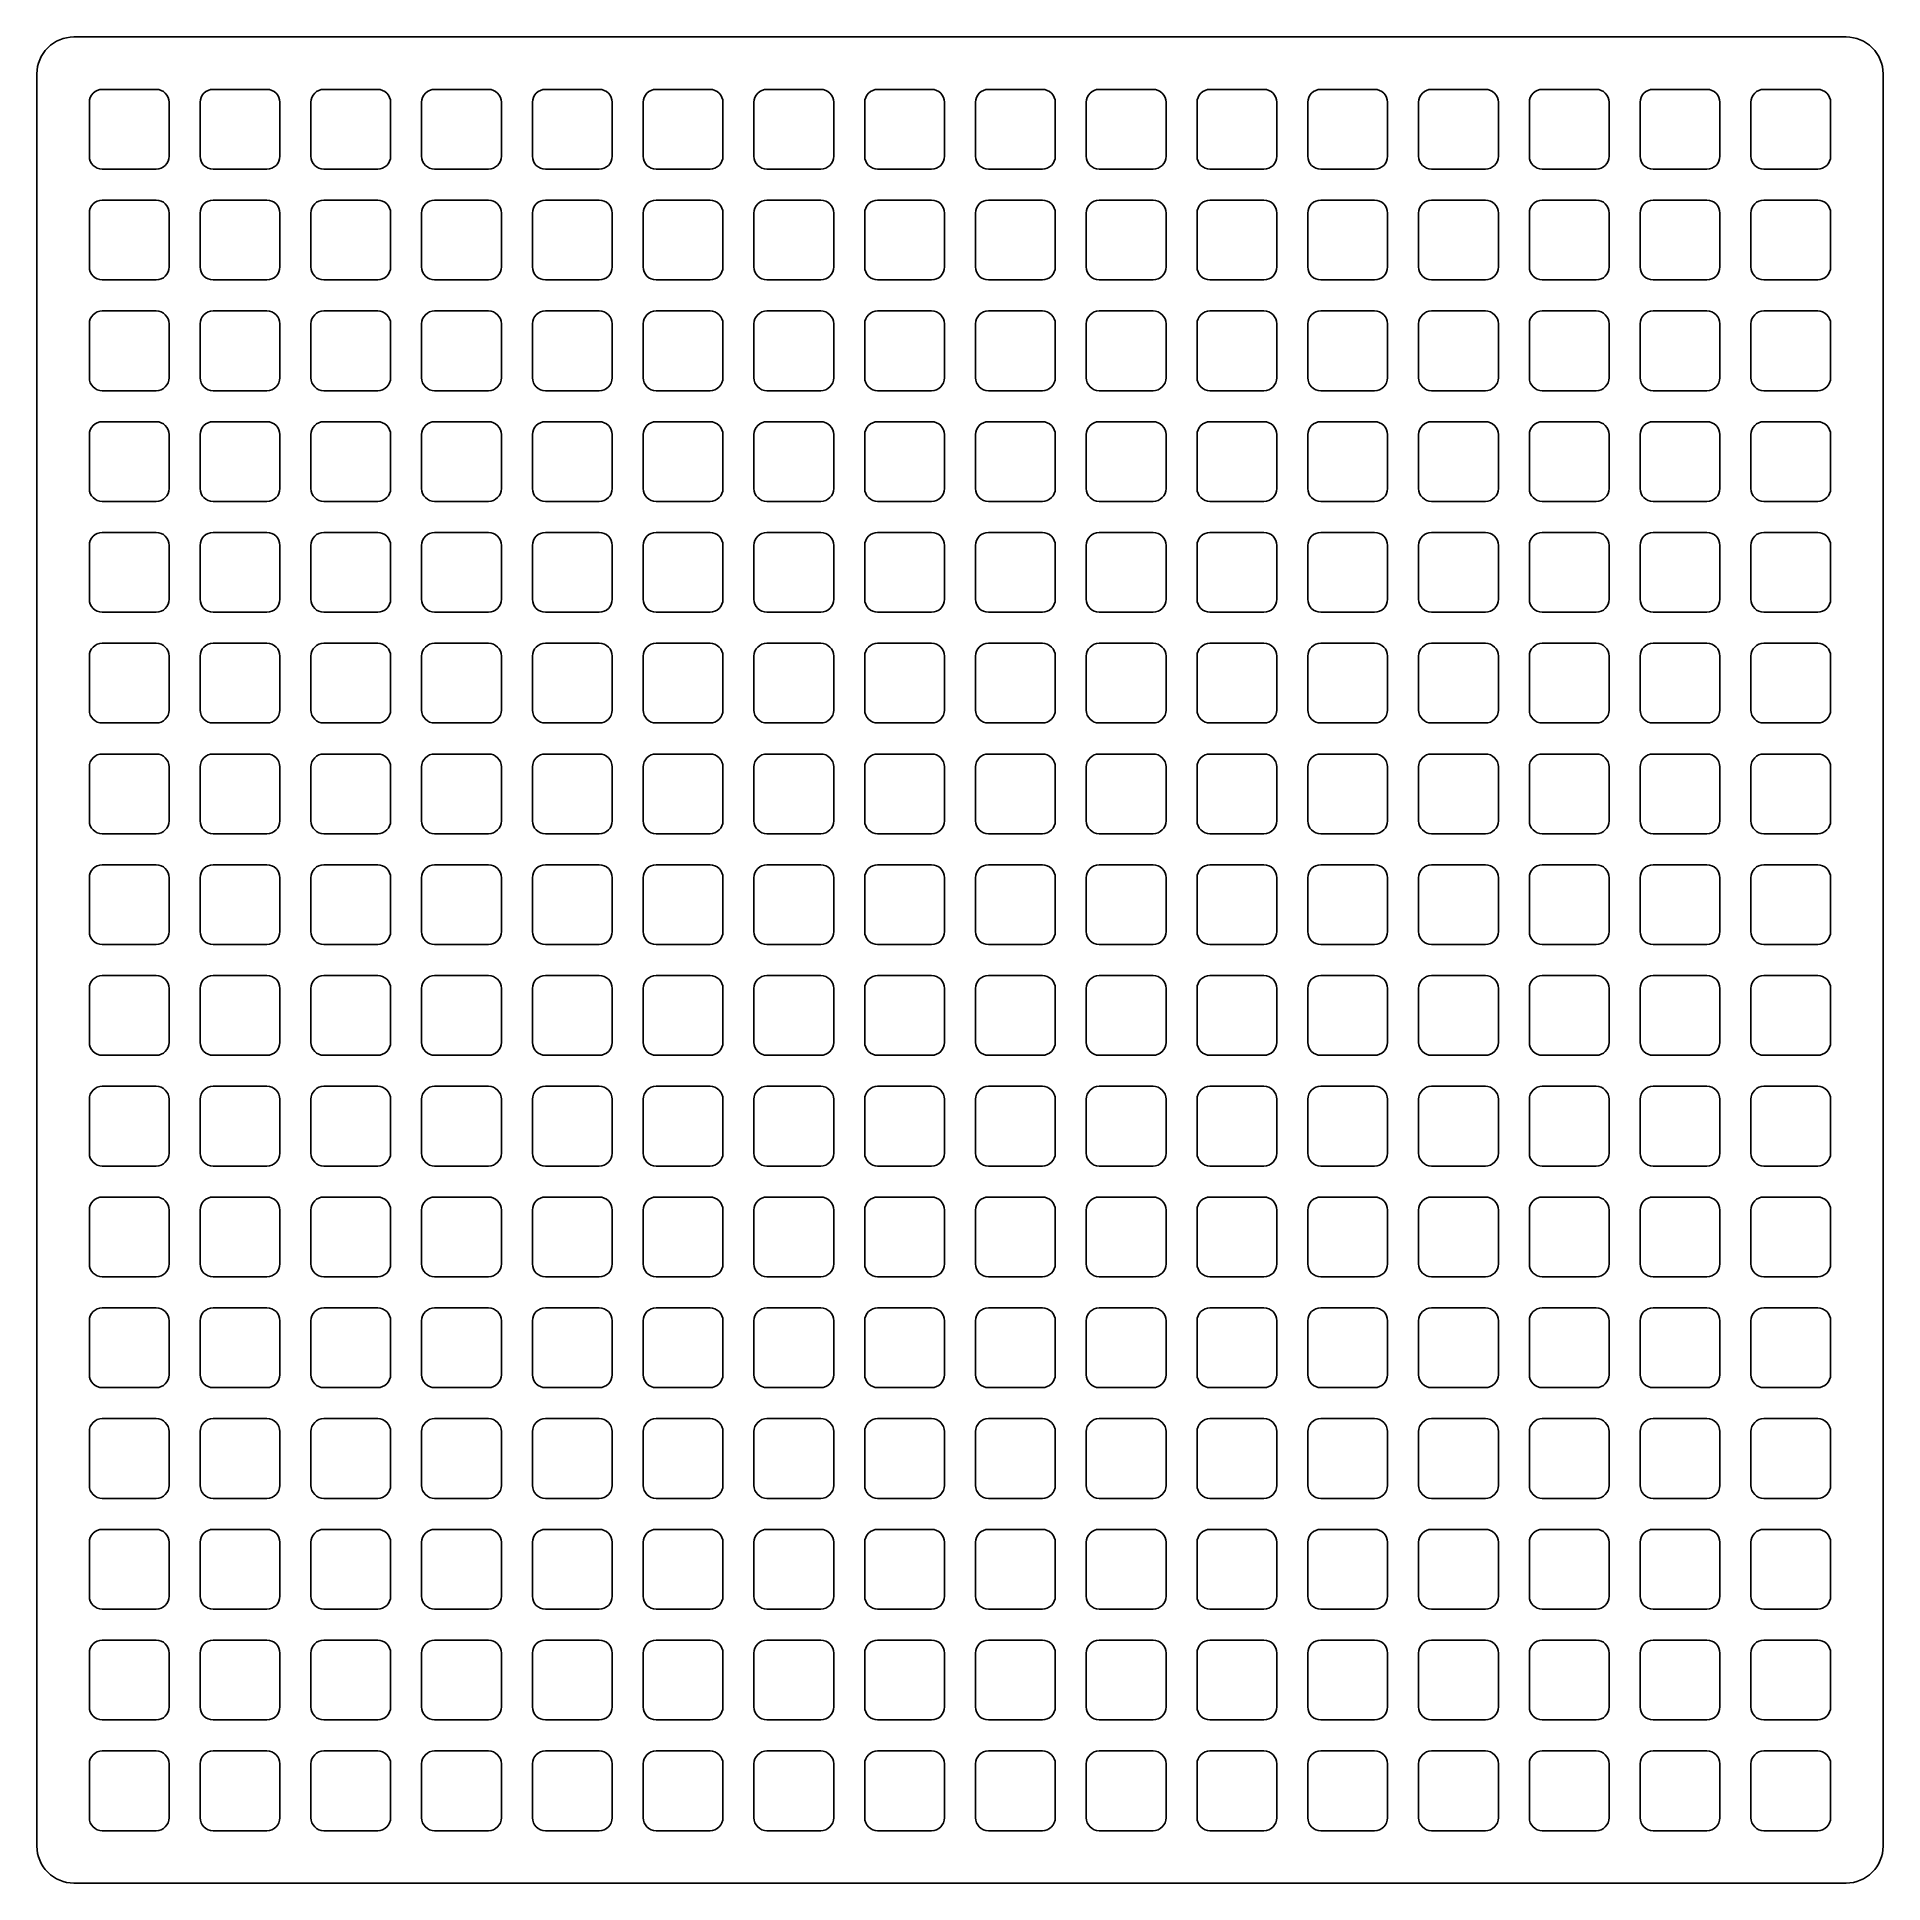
# Model space of a CAD drawing. Header units: millimetres. Extents: x 10 to 260, y -226 to 24.
import ezdxf

# ---------------------------------------------------------------- set-up
doc = ezdxf.new("R2010")
doc.units = ezdxf.units.MM
doc.layers.get('0').update_dxf_attribs({"linetype": 'CONTINUOUS'})

msp = doc.modelspace()

# ---------------------------------------------------------------- linework, layer by layer
for points in [[(254.73, 24.48), (14.73, 24.48, 0.414214), (9.73, 19.48), (9.73, -220.52, 0.414214), (14.73, -225.52), (254.73, -225.52, 0.414214), (259.73, -220.52), (259.73, 19.48, 0.414214)], [(25.88, 6.58), (18.58, 6.58, -0.414214), (16.83, 8.33), (16.83, 15.63, -0.414214), (18.58, 17.38), (25.88, 17.38, -0.414214), (27.63, 15.63), (27.63, 8.33, -0.414214)], [(40.88, 6.58), (33.58, 6.58, -0.414214), (31.83, 8.33), (31.83, 15.63, -0.414214), (33.58, 17.38), (40.88, 17.38, -0.414214), (42.63, 15.63), (42.63, 8.33, -0.414214)], [(55.88, 6.58), (48.58, 6.58, -0.414214), (46.83, 8.33), (46.83, 15.63, -0.414214), (48.58, 17.38), (55.88, 17.38, -0.414214), (57.63, 15.63), (57.63, 8.33, -0.414214)], [(70.88, 6.58), (63.58, 6.58, -0.414214), (61.83, 8.33), (61.83, 15.63, -0.414214), (63.58, 17.38), (70.88, 17.38, -0.414214), (72.63, 15.63), (72.63, 8.33, -0.414214)], [(85.88, 6.58), (78.58, 6.58, -0.414214), (76.83, 8.33), (76.83, 15.63, -0.414214), (78.58, 17.38), (85.88, 17.38, -0.414214), (87.63, 15.63), (87.63, 8.33, -0.414214)], [(100.88, 6.58), (93.58, 6.58, -0.414214), (91.83, 8.33), (91.83, 15.63, -0.414214), (93.58, 17.38), (100.88, 17.38, -0.414214), (102.63, 15.63), (102.63, 8.33, -0.414214)], [(115.88, 6.58), (108.58, 6.58, -0.414214), (106.83, 8.33), (106.83, 15.63, -0.414214), (108.58, 17.38), (115.88, 17.38, -0.414214), (117.63, 15.63), (117.63, 8.33, -0.414214)], [(130.88, 6.58), (123.58, 6.58, -0.414214), (121.83, 8.33), (121.83, 15.63, -0.414214), (123.58, 17.38), (130.88, 17.38, -0.414214), (132.63, 15.63), (132.63, 8.33, -0.414214)], [(145.88, 6.58), (138.58, 6.58, -0.414214), (136.83, 8.33), (136.83, 15.63, -0.414214), (138.58, 17.38), (145.88, 17.38, -0.414214), (147.63, 15.63), (147.63, 8.33, -0.414214)], [(160.88, 6.58), (153.58, 6.58, -0.414214), (151.83, 8.33), (151.83, 15.63, -0.414214), (153.58, 17.38), (160.88, 17.38, -0.414214), (162.63, 15.63), (162.63, 8.33, -0.414214)], [(175.88, 6.58), (168.58, 6.58, -0.414214), (166.83, 8.33), (166.83, 15.63, -0.414214), (168.58, 17.38), (175.88, 17.38, -0.414214), (177.63, 15.63), (177.63, 8.33, -0.414214)], [(190.88, 6.58), (183.58, 6.58, -0.414214), (181.83, 8.33), (181.83, 15.63, -0.414214), (183.58, 17.38), (190.88, 17.38, -0.414214), (192.63, 15.63), (192.63, 8.33, -0.414214)], [(205.88, 6.58), (198.58, 6.58, -0.414214), (196.83, 8.33), (196.83, 15.63, -0.414214), (198.58, 17.38), (205.88, 17.38, -0.414214), (207.63, 15.63), (207.63, 8.33, -0.414214)], [(220.88, 6.58), (213.58, 6.58, -0.414214), (211.83, 8.33), (211.83, 15.63, -0.414214), (213.58, 17.38), (220.88, 17.38, -0.414214), (222.63, 15.63), (222.63, 8.33, -0.414214)], [(235.88, 6.58), (228.58, 6.58, -0.414214), (226.83, 8.33), (226.83, 15.63, -0.414214), (228.58, 17.38), (235.88, 17.38, -0.414214), (237.63, 15.63), (237.63, 8.33, -0.414214)], [(250.88, 6.58), (243.58, 6.58, -0.414214), (241.83, 8.33), (241.83, 15.63, -0.414214), (243.58, 17.38), (250.88, 17.38, -0.414214), (252.63, 15.63), (252.63, 8.33, -0.414214)], [(25.88, -8.42), (18.58, -8.42, -0.414214), (16.83, -6.67), (16.83, 0.63, -0.414214), (18.58, 2.38), (25.88, 2.38, -0.414214), (27.63, 0.63), (27.63, -6.67, -0.414214)], [(40.88, -8.42), (33.58, -8.42, -0.414214), (31.83, -6.67), (31.83, 0.63, -0.414214), (33.58, 2.38), (40.88, 2.38, -0.414214), (42.63, 0.63), (42.63, -6.67, -0.414214)], [(55.88, -8.42), (48.58, -8.42, -0.414214), (46.83, -6.67), (46.83, 0.63, -0.414214), (48.58, 2.38), (55.88, 2.38, -0.414214), (57.63, 0.63), (57.63, -6.67, -0.414214)], [(70.88, -8.42), (63.58, -8.42, -0.414214), (61.83, -6.67), (61.83, 0.63, -0.414214), (63.58, 2.38), (70.88, 2.38, -0.414214), (72.63, 0.63), (72.63, -6.67, -0.414214)], [(85.88, -8.42), (78.58, -8.42, -0.414214), (76.83, -6.67), (76.83, 0.63, -0.414214), (78.58, 2.38), (85.88, 2.38, -0.414214), (87.63, 0.63), (87.63, -6.67, -0.414214)], [(100.88, -8.42), (93.58, -8.42, -0.414214), (91.83, -6.67), (91.83, 0.63, -0.414214), (93.58, 2.38), (100.88, 2.38, -0.414214), (102.63, 0.63), (102.63, -6.67, -0.414214)], [(115.88, -8.42), (108.58, -8.42, -0.414214), (106.83, -6.67), (106.83, 0.63, -0.414214), (108.58, 2.38), (115.88, 2.38, -0.414214), (117.63, 0.63), (117.63, -6.67, -0.414214)], [(130.88, -8.42), (123.58, -8.42, -0.414214), (121.83, -6.67), (121.83, 0.63, -0.414214), (123.58, 2.38), (130.88, 2.38, -0.414214), (132.63, 0.63), (132.63, -6.67, -0.414214)], [(145.88, -8.42), (138.58, -8.42, -0.414214), (136.83, -6.67), (136.83, 0.63, -0.414214), (138.58, 2.38), (145.88, 2.38, -0.414214), (147.63, 0.63), (147.63, -6.67, -0.414214)], [(160.88, -8.42), (153.58, -8.42, -0.414214), (151.83, -6.67), (151.83, 0.63, -0.414214), (153.58, 2.38), (160.88, 2.38, -0.414214), (162.63, 0.63), (162.63, -6.67, -0.414214)], [(175.88, -8.42), (168.58, -8.42, -0.414214), (166.83, -6.67), (166.83, 0.63, -0.414214), (168.58, 2.38), (175.88, 2.38, -0.414214), (177.63, 0.63), (177.63, -6.67, -0.414214)], [(190.88, -8.42), (183.58, -8.42, -0.414214), (181.83, -6.67), (181.83, 0.63, -0.414214), (183.58, 2.38), (190.88, 2.38, -0.414214), (192.63, 0.63), (192.63, -6.67, -0.414214)], [(205.88, -8.42), (198.58, -8.42, -0.414214), (196.83, -6.67), (196.83, 0.63, -0.414214), (198.58, 2.38), (205.88, 2.38, -0.414214), (207.63, 0.63), (207.63, -6.67, -0.414214)], [(220.88, -8.42), (213.58, -8.42, -0.414214), (211.83, -6.67), (211.83, 0.63, -0.414214), (213.58, 2.38), (220.88, 2.38, -0.414214), (222.63, 0.63), (222.63, -6.67, -0.414214)], [(235.88, -8.42), (228.58, -8.42, -0.414214), (226.83, -6.67), (226.83, 0.63, -0.414214), (228.58, 2.38), (235.88, 2.38, -0.414214), (237.63, 0.63), (237.63, -6.67, -0.414214)], [(250.88, -8.42), (243.58, -8.42, -0.414214), (241.83, -6.67), (241.83, 0.63, -0.414214), (243.58, 2.38), (250.88, 2.38, -0.414214), (252.63, 0.63), (252.63, -6.67, -0.414214)], [(25.88, -23.42), (18.58, -23.42, -0.414214), (16.83, -21.67), (16.83, -14.37, -0.414214), (18.58, -12.62), (25.88, -12.62, -0.414214), (27.63, -14.37), (27.63, -21.67, -0.414214)], [(40.88, -23.42), (33.58, -23.42, -0.414214), (31.83, -21.67), (31.83, -14.37, -0.414214), (33.58, -12.62), (40.88, -12.62, -0.414214), (42.63, -14.37), (42.63, -21.67, -0.414214)], [(55.88, -23.42), (48.58, -23.42, -0.414214), (46.83, -21.67), (46.83, -14.37, -0.414214), (48.58, -12.62), (55.88, -12.62, -0.414214), (57.63, -14.37), (57.63, -21.67, -0.414214)], [(70.88, -23.42), (63.58, -23.42, -0.414214), (61.83, -21.67), (61.83, -14.37, -0.414214), (63.58, -12.62), (70.88, -12.62, -0.414214), (72.63, -14.37), (72.63, -21.67, -0.414214)], [(85.88, -23.42), (78.58, -23.42, -0.414214), (76.83, -21.67), (76.83, -14.37, -0.414214), (78.58, -12.62), (85.88, -12.62, -0.414214), (87.63, -14.37), (87.63, -21.67, -0.414214)], [(100.88, -23.42), (93.58, -23.42, -0.414214), (91.83, -21.67), (91.83, -14.37, -0.414214), (93.58, -12.62), (100.88, -12.62, -0.414214), (102.63, -14.37), (102.63, -21.67, -0.414214)], [(115.88, -23.42), (108.58, -23.42, -0.414214), (106.83, -21.67), (106.83, -14.37, -0.414214), (108.58, -12.62), (115.88, -12.62, -0.414214), (117.63, -14.37), (117.63, -21.67, -0.414214)], [(130.88, -23.42), (123.58, -23.42, -0.414214), (121.83, -21.67), (121.83, -14.37, -0.414214), (123.58, -12.62), (130.88, -12.62, -0.414214), (132.63, -14.37), (132.63, -21.67, -0.414214)], [(145.88, -23.42), (138.58, -23.42, -0.414214), (136.83, -21.67), (136.83, -14.37, -0.414214), (138.58, -12.62), (145.88, -12.62, -0.414214), (147.63, -14.37), (147.63, -21.67, -0.414214)], [(160.88, -23.42), (153.58, -23.42, -0.414214), (151.83, -21.67), (151.83, -14.37, -0.414214), (153.58, -12.62), (160.88, -12.62, -0.414214), (162.63, -14.37), (162.63, -21.67, -0.414214)], [(175.88, -23.42), (168.58, -23.42, -0.414214), (166.83, -21.67), (166.83, -14.37, -0.414214), (168.58, -12.62), (175.88, -12.62, -0.414214), (177.63, -14.37), (177.63, -21.67, -0.414214)], [(190.88, -23.42), (183.58, -23.42, -0.414214), (181.83, -21.67), (181.83, -14.37, -0.414214), (183.58, -12.62), (190.88, -12.62, -0.414214), (192.63, -14.37), (192.63, -21.67, -0.414214)], [(205.88, -23.42), (198.58, -23.42, -0.414214), (196.83, -21.67), (196.83, -14.37, -0.414214), (198.58, -12.62), (205.88, -12.62, -0.414214), (207.63, -14.37), (207.63, -21.67, -0.414214)], [(220.88, -23.42), (213.58, -23.42, -0.414214), (211.83, -21.67), (211.83, -14.37, -0.414214), (213.58, -12.62), (220.88, -12.62, -0.414214), (222.63, -14.37), (222.63, -21.67, -0.414214)], [(235.88, -23.42), (228.58, -23.42, -0.414214), (226.83, -21.67), (226.83, -14.37, -0.414214), (228.58, -12.62), (235.88, -12.62, -0.414214), (237.63, -14.37), (237.63, -21.67, -0.414214)], [(250.88, -23.42), (243.58, -23.42, -0.414214), (241.83, -21.67), (241.83, -14.37, -0.414214), (243.58, -12.62), (250.88, -12.62, -0.414214), (252.63, -14.37), (252.63, -21.67, -0.414214)], [(25.88, -38.42), (18.58, -38.42, -0.414214), (16.83, -36.67), (16.83, -29.37, -0.414214), (18.58, -27.62), (25.88, -27.62, -0.414214), (27.63, -29.37), (27.63, -36.67, -0.414214)], [(40.88, -38.42), (33.58, -38.42, -0.414214), (31.83, -36.67), (31.83, -29.37, -0.414214), (33.58, -27.62), (40.88, -27.62, -0.414214), (42.63, -29.37), (42.63, -36.67, -0.414214)], [(55.88, -38.42), (48.58, -38.42, -0.414214), (46.83, -36.67), (46.83, -29.37, -0.414214), (48.58, -27.62), (55.88, -27.62, -0.414214), (57.63, -29.37), (57.63, -36.67, -0.414214)], [(70.88, -38.42), (63.58, -38.42, -0.414214), (61.83, -36.67), (61.83, -29.37, -0.414214), (63.58, -27.62), (70.88, -27.62, -0.414214), (72.63, -29.37), (72.63, -36.67, -0.414214)], [(85.88, -38.42), (78.58, -38.42, -0.414214), (76.83, -36.67), (76.83, -29.37, -0.414214), (78.58, -27.62), (85.88, -27.62, -0.414214), (87.63, -29.37), (87.63, -36.67, -0.414214)], [(100.88, -38.42), (93.58, -38.42, -0.414214), (91.83, -36.67), (91.83, -29.37, -0.414214), (93.58, -27.62), (100.88, -27.62, -0.414214), (102.63, -29.37), (102.63, -36.67, -0.414214)], [(115.88, -38.42), (108.58, -38.42, -0.414214), (106.83, -36.67), (106.83, -29.37, -0.414214), (108.58, -27.62), (115.88, -27.62, -0.414214), (117.63, -29.37), (117.63, -36.67, -0.414214)], [(130.88, -38.42), (123.58, -38.42, -0.414214), (121.83, -36.67), (121.83, -29.37, -0.414214), (123.58, -27.62), (130.88, -27.62, -0.414214), (132.63, -29.37), (132.63, -36.67, -0.414214)], [(145.88, -38.42), (138.58, -38.42, -0.414214), (136.83, -36.67), (136.83, -29.37, -0.414214), (138.58, -27.62), (145.88, -27.62, -0.414214), (147.63, -29.37), (147.63, -36.67, -0.414214)], [(160.88, -38.42), (153.58, -38.42, -0.414214), (151.83, -36.67), (151.83, -29.37, -0.414214), (153.58, -27.62), (160.88, -27.62, -0.414214), (162.63, -29.37), (162.63, -36.67, -0.414214)], [(175.88, -38.42), (168.58, -38.42, -0.414214), (166.83, -36.67), (166.83, -29.37, -0.414214), (168.58, -27.62), (175.88, -27.62, -0.414214), (177.63, -29.37), (177.63, -36.67, -0.414214)], [(190.88, -38.42), (183.58, -38.42, -0.414214), (181.83, -36.67), (181.83, -29.37, -0.414214), (183.58, -27.62), (190.88, -27.62, -0.414214), (192.63, -29.37), (192.63, -36.67, -0.414214)], [(205.88, -38.42), (198.58, -38.42, -0.414214), (196.83, -36.67), (196.83, -29.37, -0.414214), (198.58, -27.62), (205.88, -27.62, -0.414214), (207.63, -29.37), (207.63, -36.67, -0.414214)], [(220.88, -38.42), (213.58, -38.42, -0.414214), (211.83, -36.67), (211.83, -29.37, -0.414214), (213.58, -27.62), (220.88, -27.62, -0.414214), (222.63, -29.37), (222.63, -36.67, -0.414214)], [(235.88, -38.42), (228.58, -38.42, -0.414214), (226.83, -36.67), (226.83, -29.37, -0.414214), (228.58, -27.62), (235.88, -27.62, -0.414214), (237.63, -29.37), (237.63, -36.67, -0.414214)], [(250.88, -38.42), (243.58, -38.42, -0.414214), (241.83, -36.67), (241.83, -29.37, -0.414214), (243.58, -27.62), (250.88, -27.62, -0.414214), (252.63, -29.37), (252.63, -36.67, -0.414214)], [(25.88, -53.42), (18.58, -53.42, -0.414214), (16.83, -51.67), (16.83, -44.37, -0.414214), (18.58, -42.62), (25.88, -42.62, -0.414214), (27.63, -44.37), (27.63, -51.67, -0.414214)], [(40.88, -53.42), (33.58, -53.42, -0.414214), (31.83, -51.67), (31.83, -44.37, -0.414214), (33.58, -42.62), (40.88, -42.62, -0.414214), (42.63, -44.37), (42.63, -51.67, -0.414214)], [(55.88, -53.42), (48.58, -53.42, -0.414214), (46.83, -51.67), (46.83, -44.37, -0.414214), (48.58, -42.62), (55.88, -42.62, -0.414214), (57.63, -44.37), (57.63, -51.67, -0.414214)], [(70.88, -53.42), (63.58, -53.42, -0.414214), (61.83, -51.67), (61.83, -44.37, -0.414214), (63.58, -42.62), (70.88, -42.62, -0.414214), (72.63, -44.37), (72.63, -51.67, -0.414214)], [(85.88, -53.42), (78.58, -53.42, -0.414214), (76.83, -51.67), (76.83, -44.37, -0.414214), (78.58, -42.62), (85.88, -42.62, -0.414214), (87.63, -44.37), (87.63, -51.67, -0.414214)], [(100.88, -53.42), (93.58, -53.42, -0.414214), (91.83, -51.67), (91.83, -44.37, -0.414214), (93.58, -42.62), (100.88, -42.62, -0.414214), (102.63, -44.37), (102.63, -51.67, -0.414214)], [(115.88, -53.42), (108.58, -53.42, -0.414214), (106.83, -51.67), (106.83, -44.37, -0.414214), (108.58, -42.62), (115.88, -42.62, -0.414214), (117.63, -44.37), (117.63, -51.67, -0.414214)], [(130.88, -53.42), (123.58, -53.42, -0.414214), (121.83, -51.67), (121.83, -44.37, -0.414214), (123.58, -42.62), (130.88, -42.62, -0.414214), (132.63, -44.37), (132.63, -51.67, -0.414214)], [(145.88, -53.42), (138.58, -53.42, -0.414214), (136.83, -51.67), (136.83, -44.37, -0.414214), (138.58, -42.62), (145.88, -42.62, -0.414214), (147.63, -44.37), (147.63, -51.67, -0.414214)], [(160.88, -53.42), (153.58, -53.42, -0.414214), (151.83, -51.67), (151.83, -44.37, -0.414214), (153.58, -42.62), (160.88, -42.62, -0.414214), (162.63, -44.37), (162.63, -51.67, -0.414214)], [(175.88, -53.42), (168.58, -53.42, -0.414214), (166.83, -51.67), (166.83, -44.37, -0.414214), (168.58, -42.62), (175.88, -42.62, -0.414214), (177.63, -44.37), (177.63, -51.67, -0.414214)], [(190.88, -53.42), (183.58, -53.42, -0.414214), (181.83, -51.67), (181.83, -44.37, -0.414214), (183.58, -42.62), (190.88, -42.62, -0.414214), (192.63, -44.37), (192.63, -51.67, -0.414214)], [(205.88, -53.42), (198.58, -53.42, -0.414214), (196.83, -51.67), (196.83, -44.37, -0.414214), (198.58, -42.62), (205.88, -42.62, -0.414214), (207.63, -44.37), (207.63, -51.67, -0.414214)], [(220.88, -53.42), (213.58, -53.42, -0.414214), (211.83, -51.67), (211.83, -44.37, -0.414214), (213.58, -42.62), (220.88, -42.62, -0.414214), (222.63, -44.37), (222.63, -51.67, -0.414214)], [(235.88, -53.42), (228.58, -53.42, -0.414214), (226.83, -51.67), (226.83, -44.37, -0.414214), (228.58, -42.62), (235.88, -42.62, -0.414214), (237.63, -44.37), (237.63, -51.67, -0.414214)], [(250.88, -53.42), (243.58, -53.42, -0.414214), (241.83, -51.67), (241.83, -44.37, -0.414214), (243.58, -42.62), (250.88, -42.62, -0.414214), (252.63, -44.37), (252.63, -51.67, -0.414214)], [(25.88, -68.42), (18.58, -68.42, -0.414214), (16.83, -66.67), (16.83, -59.37, -0.414214), (18.58, -57.62), (25.88, -57.62, -0.414214), (27.63, -59.37), (27.63, -66.67, -0.414214)], [(40.88, -68.42), (33.58, -68.42, -0.414214), (31.83, -66.67), (31.83, -59.37, -0.414214), (33.58, -57.62), (40.88, -57.62, -0.414214), (42.63, -59.37), (42.63, -66.67, -0.414214)], [(55.88, -68.42), (48.58, -68.42, -0.414214), (46.83, -66.67), (46.83, -59.37, -0.414214), (48.58, -57.62), (55.88, -57.62, -0.414214), (57.63, -59.37), (57.63, -66.67, -0.414214)], [(70.88, -68.42), (63.58, -68.42, -0.414214), (61.83, -66.67), (61.83, -59.37, -0.414214), (63.58, -57.62), (70.88, -57.62, -0.414214), (72.63, -59.37), (72.63, -66.67, -0.414214)], [(85.88, -68.42), (78.58, -68.42, -0.414214), (76.83, -66.67), (76.83, -59.37, -0.414214), (78.58, -57.62), (85.88, -57.62, -0.414214), (87.63, -59.37), (87.63, -66.67, -0.414214)], [(100.88, -68.42), (93.58, -68.42, -0.414214), (91.83, -66.67), (91.83, -59.37, -0.414214), (93.58, -57.62), (100.88, -57.62, -0.414214), (102.63, -59.37), (102.63, -66.67, -0.414214)], [(115.88, -68.42), (108.58, -68.42, -0.414214), (106.83, -66.67), (106.83, -59.37, -0.414214), (108.58, -57.62), (115.88, -57.62, -0.414214), (117.63, -59.37), (117.63, -66.67, -0.414214)], [(130.88, -68.42), (123.58, -68.42, -0.414214), (121.83, -66.67), (121.83, -59.37, -0.414214), (123.58, -57.62), (130.88, -57.62, -0.414214), (132.63, -59.37), (132.63, -66.67, -0.414214)], [(145.88, -68.42), (138.58, -68.42, -0.414214), (136.83, -66.67), (136.83, -59.37, -0.414214), (138.58, -57.62), (145.88, -57.62, -0.414214), (147.63, -59.37), (147.63, -66.67, -0.414214)], [(160.88, -68.42), (153.58, -68.42, -0.414214), (151.83, -66.67), (151.83, -59.37, -0.414214), (153.58, -57.62), (160.88, -57.62, -0.414214), (162.63, -59.37), (162.63, -66.67, -0.414214)], [(175.88, -68.42), (168.58, -68.42, -0.414214), (166.83, -66.67), (166.83, -59.37, -0.414214), (168.58, -57.62), (175.88, -57.62, -0.414214), (177.63, -59.37), (177.63, -66.67, -0.414214)], [(190.88, -68.42), (183.58, -68.42, -0.414214), (181.83, -66.67), (181.83, -59.37, -0.414214), (183.58, -57.62), (190.88, -57.62, -0.414214), (192.63, -59.37), (192.63, -66.67, -0.414214)], [(205.88, -68.42), (198.58, -68.42, -0.414214), (196.83, -66.67), (196.83, -59.37, -0.414214), (198.58, -57.62), (205.88, -57.62, -0.414214), (207.63, -59.37), (207.63, -66.67, -0.414214)], [(220.88, -68.42), (213.58, -68.42, -0.414214), (211.83, -66.67), (211.83, -59.37, -0.414214), (213.58, -57.62), (220.88, -57.62, -0.414214), (222.63, -59.37), (222.63, -66.67, -0.414214)], [(235.88, -68.42), (228.58, -68.42, -0.414214), (226.83, -66.67), (226.83, -59.37, -0.414214), (228.58, -57.62), (235.88, -57.62, -0.414214), (237.63, -59.37), (237.63, -66.67, -0.414214)], [(250.88, -68.42), (243.58, -68.42, -0.414214), (241.83, -66.67), (241.83, -59.37, -0.414214), (243.58, -57.62), (250.88, -57.62, -0.414214), (252.63, -59.37), (252.63, -66.67, -0.414214)], [(25.88, -83.42), (18.58, -83.42, -0.414214), (16.83, -81.67), (16.83, -74.37, -0.414214), (18.58, -72.62), (25.88, -72.62, -0.414214), (27.63, -74.37), (27.63, -81.67, -0.414214)], [(40.88, -83.42), (33.58, -83.42, -0.414214), (31.83, -81.67), (31.83, -74.37, -0.414214), (33.58, -72.62), (40.88, -72.62, -0.414214), (42.63, -74.37), (42.63, -81.67, -0.414214)], [(55.88, -83.42), (48.58, -83.42, -0.414214), (46.83, -81.67), (46.83, -74.37, -0.414214), (48.58, -72.62), (55.88, -72.62, -0.414214), (57.63, -74.37), (57.63, -81.67, -0.414214)], [(70.88, -83.42), (63.58, -83.42, -0.414214), (61.83, -81.67), (61.83, -74.37, -0.414214), (63.58, -72.62), (70.88, -72.62, -0.414214), (72.63, -74.37), (72.63, -81.67, -0.414214)], [(85.88, -83.42), (78.58, -83.42, -0.414214), (76.83, -81.67), (76.83, -74.37, -0.414214), (78.58, -72.62), (85.88, -72.62, -0.414214), (87.63, -74.37), (87.63, -81.67, -0.414214)], [(100.88, -83.42), (93.58, -83.42, -0.414214), (91.83, -81.67), (91.83, -74.37, -0.414214), (93.58, -72.62), (100.88, -72.62, -0.414214), (102.63, -74.37), (102.63, -81.67, -0.414214)], [(115.88, -83.42), (108.58, -83.42, -0.414214), (106.83, -81.67), (106.83, -74.37, -0.414214), (108.58, -72.62), (115.88, -72.62, -0.414214), (117.63, -74.37), (117.63, -81.67, -0.414214)], [(130.88, -83.42), (123.58, -83.42, -0.414214), (121.83, -81.67), (121.83, -74.37, -0.414214), (123.58, -72.62), (130.88, -72.62, -0.414214), (132.63, -74.37), (132.63, -81.67, -0.414214)], [(145.88, -83.42), (138.58, -83.42, -0.414214), (136.83, -81.67), (136.83, -74.37, -0.414214), (138.58, -72.62), (145.88, -72.62, -0.414214), (147.63, -74.37), (147.63, -81.67, -0.414214)], [(160.88, -83.42), (153.58, -83.42, -0.414214), (151.83, -81.67), (151.83, -74.37, -0.414214), (153.58, -72.62), (160.88, -72.62, -0.414214), (162.63, -74.37), (162.63, -81.67, -0.414214)], [(175.88, -83.42), (168.58, -83.42, -0.414214), (166.83, -81.67), (166.83, -74.37, -0.414214), (168.58, -72.62), (175.88, -72.62, -0.414214), (177.63, -74.37), (177.63, -81.67, -0.414214)], [(190.88, -83.42), (183.58, -83.42, -0.414214), (181.83, -81.67), (181.83, -74.37, -0.414214), (183.58, -72.62), (190.88, -72.62, -0.414214), (192.63, -74.37), (192.63, -81.67, -0.414214)], [(205.88, -83.42), (198.58, -83.42, -0.414214), (196.83, -81.67), (196.83, -74.37, -0.414214), (198.58, -72.62), (205.88, -72.62, -0.414214), (207.63, -74.37), (207.63, -81.67, -0.414214)], [(220.88, -83.42), (213.58, -83.42, -0.414214), (211.83, -81.67), (211.83, -74.37, -0.414214), (213.58, -72.62), (220.88, -72.62, -0.414214), (222.63, -74.37), (222.63, -81.67, -0.414214)], [(235.88, -83.42), (228.58, -83.42, -0.414214), (226.83, -81.67), (226.83, -74.37, -0.414214), (228.58, -72.62), (235.88, -72.62, -0.414214), (237.63, -74.37), (237.63, -81.67, -0.414214)], [(250.88, -83.42), (243.58, -83.42, -0.414214), (241.83, -81.67), (241.83, -74.37, -0.414214), (243.58, -72.62), (250.88, -72.62, -0.414214), (252.63, -74.37), (252.63, -81.67, -0.414214)], [(25.88, -98.42), (18.58, -98.42, -0.414214), (16.83, -96.67), (16.83, -89.37, -0.414214), (18.58, -87.62), (25.88, -87.62, -0.414214), (27.63, -89.37), (27.63, -96.67, -0.414214)], [(40.88, -98.42), (33.58, -98.42, -0.414214), (31.83, -96.67), (31.83, -89.37, -0.414214), (33.58, -87.62), (40.88, -87.62, -0.414214), (42.63, -89.37), (42.63, -96.67, -0.414214)], [(55.88, -98.42), (48.58, -98.42, -0.414214), (46.83, -96.67), (46.83, -89.37, -0.414214), (48.58, -87.62), (55.88, -87.62, -0.414214), (57.63, -89.37), (57.63, -96.67, -0.414214)], [(70.88, -98.42), (63.58, -98.42, -0.414214), (61.83, -96.67), (61.83, -89.37, -0.414214), (63.58, -87.62), (70.88, -87.62, -0.414214), (72.63, -89.37), (72.63, -96.67, -0.414214)], [(85.88, -98.42), (78.58, -98.42, -0.414214), (76.83, -96.67), (76.83, -89.37, -0.414214), (78.58, -87.62), (85.88, -87.62, -0.414214), (87.63, -89.37), (87.63, -96.67, -0.414214)], [(100.88, -98.42), (93.58, -98.42, -0.414214), (91.83, -96.67), (91.83, -89.37, -0.414214), (93.58, -87.62), (100.88, -87.62, -0.414214), (102.63, -89.37), (102.63, -96.67, -0.414214)], [(115.88, -98.42), (108.58, -98.42, -0.414214), (106.83, -96.67), (106.83, -89.37, -0.414214), (108.58, -87.62), (115.88, -87.62, -0.414214), (117.63, -89.37), (117.63, -96.67, -0.414214)], [(130.88, -98.42), (123.58, -98.42, -0.414214), (121.83, -96.67), (121.83, -89.37, -0.414214), (123.58, -87.62), (130.88, -87.62, -0.414214), (132.63, -89.37), (132.63, -96.67, -0.414214)], [(145.88, -98.42), (138.58, -98.42, -0.414214), (136.83, -96.67), (136.83, -89.37, -0.414214), (138.58, -87.62), (145.88, -87.62, -0.414214), (147.63, -89.37), (147.63, -96.67, -0.414214)], [(160.88, -98.42), (153.58, -98.42, -0.414214), (151.83, -96.67), (151.83, -89.37, -0.414214), (153.58, -87.62), (160.88, -87.62, -0.414214), (162.63, -89.37), (162.63, -96.67, -0.414214)], [(175.88, -98.42), (168.58, -98.42, -0.414214), (166.83, -96.67), (166.83, -89.37, -0.414214), (168.58, -87.62), (175.88, -87.62, -0.414214), (177.63, -89.37), (177.63, -96.67, -0.414214)], [(190.88, -98.42), (183.58, -98.42, -0.414214), (181.83, -96.67), (181.83, -89.37, -0.414214), (183.58, -87.62), (190.88, -87.62, -0.414214), (192.63, -89.37), (192.63, -96.67, -0.414214)], [(205.88, -98.42), (198.58, -98.42, -0.414214), (196.83, -96.67), (196.83, -89.37, -0.414214), (198.58, -87.62), (205.88, -87.62, -0.414214), (207.63, -89.37), (207.63, -96.67, -0.414214)], [(220.88, -98.42), (213.58, -98.42, -0.414214), (211.83, -96.67), (211.83, -89.37, -0.414214), (213.58, -87.62), (220.88, -87.62, -0.414214), (222.63, -89.37), (222.63, -96.67, -0.414214)], [(235.88, -98.42), (228.58, -98.42, -0.414214), (226.83, -96.67), (226.83, -89.37, -0.414214), (228.58, -87.62), (235.88, -87.62, -0.414214), (237.63, -89.37), (237.63, -96.67, -0.414214)], [(250.88, -98.42), (243.58, -98.42, -0.414214), (241.83, -96.67), (241.83, -89.37, -0.414214), (243.58, -87.62), (250.88, -87.62, -0.414214), (252.63, -89.37), (252.63, -96.67, -0.414214)], [(25.88, -113.42), (18.58, -113.42, -0.414214), (16.83, -111.67), (16.83, -104.37, -0.414214), (18.58, -102.62), (25.88, -102.62, -0.414214), (27.63, -104.37), (27.63, -111.67, -0.414214)], [(40.88, -113.42), (33.58, -113.42, -0.414214), (31.83, -111.67), (31.83, -104.37, -0.414214), (33.58, -102.62), (40.88, -102.62, -0.414214), (42.63, -104.37), (42.63, -111.67, -0.414214)], [(55.88, -113.42), (48.58, -113.42, -0.414214), (46.83, -111.67), (46.83, -104.37, -0.414214), (48.58, -102.62), (55.88, -102.62, -0.414214), (57.63, -104.37), (57.63, -111.67, -0.414214)], [(70.88, -113.42), (63.58, -113.42, -0.414214), (61.83, -111.67), (61.83, -104.37, -0.414214), (63.58, -102.62), (70.88, -102.62, -0.414214), (72.63, -104.37), (72.63, -111.67, -0.414214)], [(85.88, -113.42), (78.58, -113.42, -0.414214), (76.83, -111.67), (76.83, -104.37, -0.414214), (78.58, -102.62), (85.88, -102.62, -0.414214), (87.63, -104.37), (87.63, -111.67, -0.414214)], [(100.88, -113.42), (93.58, -113.42, -0.414214), (91.83, -111.67), (91.83, -104.37, -0.414214), (93.58, -102.62), (100.88, -102.62, -0.414214), (102.63, -104.37), (102.63, -111.67, -0.414214)], [(115.88, -113.42), (108.58, -113.42, -0.414214), (106.83, -111.67), (106.83, -104.37, -0.414214), (108.58, -102.62), (115.88, -102.62, -0.414214), (117.63, -104.37), (117.63, -111.67, -0.414214)], [(130.88, -113.42), (123.58, -113.42, -0.414214), (121.83, -111.67), (121.83, -104.37, -0.414214), (123.58, -102.62), (130.88, -102.62, -0.414214), (132.63, -104.37), (132.63, -111.67, -0.414214)], [(145.88, -113.42), (138.58, -113.42, -0.414214), (136.83, -111.67), (136.83, -104.37, -0.414214), (138.58, -102.62), (145.88, -102.62, -0.414214), (147.63, -104.37), (147.63, -111.67, -0.414214)], [(160.88, -113.42), (153.58, -113.42, -0.414214), (151.83, -111.67), (151.83, -104.37, -0.414214), (153.58, -102.62), (160.88, -102.62, -0.414214), (162.63, -104.37), (162.63, -111.67, -0.414214)], [(175.88, -113.42), (168.58, -113.42, -0.414214), (166.83, -111.67), (166.83, -104.37, -0.414214), (168.58, -102.62), (175.88, -102.62, -0.414214), (177.63, -104.37), (177.63, -111.67, -0.414214)], [(190.88, -113.42), (183.58, -113.42, -0.414214), (181.83, -111.67), (181.83, -104.37, -0.414214), (183.58, -102.62), (190.88, -102.62, -0.414214), (192.63, -104.37), (192.63, -111.67, -0.414214)], [(205.88, -113.42), (198.58, -113.42, -0.414214), (196.83, -111.67), (196.83, -104.37, -0.414214), (198.58, -102.62), (205.88, -102.62, -0.414214), (207.63, -104.37), (207.63, -111.67, -0.414214)], [(220.88, -113.42), (213.58, -113.42, -0.414214), (211.83, -111.67), (211.83, -104.37, -0.414214), (213.58, -102.62), (220.88, -102.62, -0.414214), (222.63, -104.37), (222.63, -111.67, -0.414214)], [(235.88, -113.42), (228.58, -113.42, -0.414214), (226.83, -111.67), (226.83, -104.37, -0.414214), (228.58, -102.62), (235.88, -102.62, -0.414214), (237.63, -104.37), (237.63, -111.67, -0.414214)], [(250.88, -113.42), (243.58, -113.42, -0.414214), (241.83, -111.67), (241.83, -104.37, -0.414214), (243.58, -102.62), (250.88, -102.62, -0.414214), (252.63, -104.37), (252.63, -111.67, -0.414214)], [(25.88, -128.42), (18.58, -128.42, -0.414214), (16.83, -126.67), (16.83, -119.37, -0.414214), (18.58, -117.62), (25.88, -117.62, -0.414214), (27.63, -119.37), (27.63, -126.67, -0.414214)], [(40.88, -128.42), (33.58, -128.42, -0.414214), (31.83, -126.67), (31.83, -119.37, -0.414214), (33.58, -117.62), (40.88, -117.62, -0.414214), (42.63, -119.37), (42.63, -126.67, -0.414214)], [(55.88, -128.42), (48.58, -128.42, -0.414214), (46.83, -126.67), (46.83, -119.37, -0.414214), (48.58, -117.62), (55.88, -117.62, -0.414214), (57.63, -119.37), (57.63, -126.67, -0.414214)], [(70.88, -128.42), (63.58, -128.42, -0.414214), (61.83, -126.67), (61.83, -119.37, -0.414214), (63.58, -117.62), (70.88, -117.62, -0.414214), (72.63, -119.37), (72.63, -126.67, -0.414214)], [(85.88, -128.42), (78.58, -128.42, -0.414214), (76.83, -126.67), (76.83, -119.37, -0.414214), (78.58, -117.62), (85.88, -117.62, -0.414214), (87.63, -119.37), (87.63, -126.67, -0.414214)], [(100.88, -128.42), (93.58, -128.42, -0.414214), (91.83, -126.67), (91.83, -119.37, -0.414214), (93.58, -117.62), (100.88, -117.62, -0.414214), (102.63, -119.37), (102.63, -126.67, -0.414214)], [(115.88, -128.42), (108.58, -128.42, -0.414214), (106.83, -126.67), (106.83, -119.37, -0.414214), (108.58, -117.62), (115.88, -117.62, -0.414214), (117.63, -119.37), (117.63, -126.67, -0.414214)], [(130.88, -128.42), (123.58, -128.42, -0.414214), (121.83, -126.67), (121.83, -119.37, -0.414214), (123.58, -117.62), (130.88, -117.62, -0.414214), (132.63, -119.37), (132.63, -126.67, -0.414214)], [(145.88, -128.42), (138.58, -128.42, -0.414214), (136.83, -126.67), (136.83, -119.37, -0.414214), (138.58, -117.62), (145.88, -117.62, -0.414214), (147.63, -119.37), (147.63, -126.67, -0.414214)], [(160.88, -128.42), (153.58, -128.42, -0.414214), (151.83, -126.67), (151.83, -119.37, -0.414214), (153.58, -117.62), (160.88, -117.62, -0.414214), (162.63, -119.37), (162.63, -126.67, -0.414214)], [(175.88, -128.42), (168.58, -128.42, -0.414214), (166.83, -126.67), (166.83, -119.37, -0.414214), (168.58, -117.62), (175.88, -117.62, -0.414214), (177.63, -119.37), (177.63, -126.67, -0.414214)], [(190.88, -128.42), (183.58, -128.42, -0.414214), (181.83, -126.67), (181.83, -119.37, -0.414214), (183.58, -117.62), (190.88, -117.62, -0.414214), (192.63, -119.37), (192.63, -126.67, -0.414214)], [(205.88, -128.42), (198.58, -128.42, -0.414214), (196.83, -126.67), (196.83, -119.37, -0.414214), (198.58, -117.62), (205.88, -117.62, -0.414214), (207.63, -119.37), (207.63, -126.67, -0.414214)], [(220.88, -128.42), (213.58, -128.42, -0.414214), (211.83, -126.67), (211.83, -119.37, -0.414214), (213.58, -117.62), (220.88, -117.62, -0.414214), (222.63, -119.37), (222.63, -126.67, -0.414214)], [(235.88, -128.42), (228.58, -128.42, -0.414214), (226.83, -126.67), (226.83, -119.37, -0.414214), (228.58, -117.62), (235.88, -117.62, -0.414214), (237.63, -119.37), (237.63, -126.67, -0.414214)], [(250.88, -128.42), (243.58, -128.42, -0.414214), (241.83, -126.67), (241.83, -119.37, -0.414214), (243.58, -117.62), (250.88, -117.62, -0.414214), (252.63, -119.37), (252.63, -126.67, -0.414214)], [(25.88, -143.42), (18.58, -143.42, -0.414214), (16.83, -141.67), (16.83, -134.37, -0.414214), (18.58, -132.62), (25.88, -132.62, -0.414214), (27.63, -134.37), (27.63, -141.67, -0.414214)], [(40.88, -143.42), (33.58, -143.42, -0.414214), (31.83, -141.67), (31.83, -134.37, -0.414214), (33.58, -132.62), (40.88, -132.62, -0.414214), (42.63, -134.37), (42.63, -141.67, -0.414214)], [(55.88, -143.42), (48.58, -143.42, -0.414214), (46.83, -141.67), (46.83, -134.37, -0.414214), (48.58, -132.62), (55.88, -132.62, -0.414214), (57.63, -134.37), (57.63, -141.67, -0.414214)], [(70.88, -143.42), (63.58, -143.42, -0.414214), (61.83, -141.67), (61.83, -134.37, -0.414214), (63.58, -132.62), (70.88, -132.62, -0.414214), (72.63, -134.37), (72.63, -141.67, -0.414214)], [(85.88, -143.42), (78.58, -143.42, -0.414214), (76.83, -141.67), (76.83, -134.37, -0.414214), (78.58, -132.62), (85.88, -132.62, -0.414214), (87.63, -134.37), (87.63, -141.67, -0.414214)], [(100.88, -143.42), (93.58, -143.42, -0.414214), (91.83, -141.67), (91.83, -134.37, -0.414214), (93.58, -132.62), (100.88, -132.62, -0.414214), (102.63, -134.37), (102.63, -141.67, -0.414214)], [(115.88, -143.42), (108.58, -143.42, -0.414214), (106.83, -141.67), (106.83, -134.37, -0.414214), (108.58, -132.62), (115.88, -132.62, -0.414214), (117.63, -134.37), (117.63, -141.67, -0.414214)], [(130.88, -143.42), (123.58, -143.42, -0.414214), (121.83, -141.67), (121.83, -134.37, -0.414214), (123.58, -132.62), (130.88, -132.62, -0.414214), (132.63, -134.37), (132.63, -141.67, -0.414214)], [(145.88, -143.42), (138.58, -143.42, -0.414214), (136.83, -141.67), (136.83, -134.37, -0.414214), (138.58, -132.62), (145.88, -132.62, -0.414214), (147.63, -134.37), (147.63, -141.67, -0.414214)], [(160.88, -143.42), (153.58, -143.42, -0.414214), (151.83, -141.67), (151.83, -134.37, -0.414214), (153.58, -132.62), (160.88, -132.62, -0.414214), (162.63, -134.37), (162.63, -141.67, -0.414214)], [(175.88, -143.42), (168.58, -143.42, -0.414214), (166.83, -141.67), (166.83, -134.37, -0.414214), (168.58, -132.62), (175.88, -132.62, -0.414214), (177.63, -134.37), (177.63, -141.67, -0.414214)], [(190.88, -143.42), (183.58, -143.42, -0.414214), (181.83, -141.67), (181.83, -134.37, -0.414214), (183.58, -132.62), (190.88, -132.62, -0.414214), (192.63, -134.37), (192.63, -141.67, -0.414214)], [(205.88, -143.42), (198.58, -143.42, -0.414214), (196.83, -141.67), (196.83, -134.37, -0.414214), (198.58, -132.62), (205.88, -132.62, -0.414214), (207.63, -134.37), (207.63, -141.67, -0.414214)], [(220.88, -143.42), (213.58, -143.42, -0.414214), (211.83, -141.67), (211.83, -134.37, -0.414214), (213.58, -132.62), (220.88, -132.62, -0.414214), (222.63, -134.37), (222.63, -141.67, -0.414214)], [(235.88, -143.42), (228.58, -143.42, -0.414214), (226.83, -141.67), (226.83, -134.37, -0.414214), (228.58, -132.62), (235.88, -132.62, -0.414214), (237.63, -134.37), (237.63, -141.67, -0.414214)], [(250.88, -143.42), (243.58, -143.42, -0.414214), (241.83, -141.67), (241.83, -134.37, -0.414214), (243.58, -132.62), (250.88, -132.62, -0.414214), (252.63, -134.37), (252.63, -141.67, -0.414214)], [(25.88, -158.42), (18.58, -158.42, -0.414214), (16.83, -156.67), (16.83, -149.37, -0.414214), (18.58, -147.62), (25.88, -147.62, -0.414214), (27.63, -149.37), (27.63, -156.67, -0.414214)], [(40.88, -158.42), (33.58, -158.42, -0.414214), (31.83, -156.67), (31.83, -149.37, -0.414214), (33.58, -147.62), (40.88, -147.62, -0.414214), (42.63, -149.37), (42.63, -156.67, -0.414214)], [(55.88, -158.42), (48.58, -158.42, -0.414214), (46.83, -156.67), (46.83, -149.37, -0.414214), (48.58, -147.62), (55.88, -147.62, -0.414214), (57.63, -149.37), (57.63, -156.67, -0.414214)], [(70.88, -158.42), (63.58, -158.42, -0.414214), (61.83, -156.67), (61.83, -149.37, -0.414214), (63.58, -147.62), (70.88, -147.62, -0.414214), (72.63, -149.37), (72.63, -156.67, -0.414214)], [(85.88, -158.42), (78.58, -158.42, -0.414214), (76.83, -156.67), (76.83, -149.37, -0.414214), (78.58, -147.62), (85.88, -147.62, -0.414214), (87.63, -149.37), (87.63, -156.67, -0.414214)], [(100.88, -158.42), (93.58, -158.42, -0.414214), (91.83, -156.67), (91.83, -149.37, -0.414214), (93.58, -147.62), (100.88, -147.62, -0.414214), (102.63, -149.37), (102.63, -156.67, -0.414214)], [(115.88, -158.42), (108.58, -158.42, -0.414214), (106.83, -156.67), (106.83, -149.37, -0.414214), (108.58, -147.62), (115.88, -147.62, -0.414214), (117.63, -149.37), (117.63, -156.67, -0.414214)], [(130.88, -158.42), (123.58, -158.42, -0.414214), (121.83, -156.67), (121.83, -149.37, -0.414214), (123.58, -147.62), (130.88, -147.62, -0.414214), (132.63, -149.37), (132.63, -156.67, -0.414214)], [(145.88, -158.42), (138.58, -158.42, -0.414214), (136.83, -156.67), (136.83, -149.37, -0.414214), (138.58, -147.62), (145.88, -147.62, -0.414214), (147.63, -149.37), (147.63, -156.67, -0.414214)], [(160.88, -158.42), (153.58, -158.42, -0.414214), (151.83, -156.67), (151.83, -149.37, -0.414214), (153.58, -147.62), (160.88, -147.62, -0.414214), (162.63, -149.37), (162.63, -156.67, -0.414214)], [(175.88, -158.42), (168.58, -158.42, -0.414214), (166.83, -156.67), (166.83, -149.37, -0.414214), (168.58, -147.62), (175.88, -147.62, -0.414214), (177.63, -149.37), (177.63, -156.67, -0.414214)], [(190.88, -158.42), (183.58, -158.42, -0.414214), (181.83, -156.67), (181.83, -149.37, -0.414214), (183.58, -147.62), (190.88, -147.62, -0.414214), (192.63, -149.37), (192.63, -156.67, -0.414214)], [(205.88, -158.42), (198.58, -158.42, -0.414214), (196.83, -156.67), (196.83, -149.37, -0.414214), (198.58, -147.62), (205.88, -147.62, -0.414214), (207.63, -149.37), (207.63, -156.67, -0.414214)], [(220.88, -158.42), (213.58, -158.42, -0.414214), (211.83, -156.67), (211.83, -149.37, -0.414214), (213.58, -147.62), (220.88, -147.62, -0.414214), (222.63, -149.37), (222.63, -156.67, -0.414214)], [(235.88, -158.42), (228.58, -158.42, -0.414214), (226.83, -156.67), (226.83, -149.37, -0.414214), (228.58, -147.62), (235.88, -147.62, -0.414214), (237.63, -149.37), (237.63, -156.67, -0.414214)], [(250.88, -158.42), (243.58, -158.42, -0.414214), (241.83, -156.67), (241.83, -149.37, -0.414214), (243.58, -147.62), (250.88, -147.62, -0.414214), (252.63, -149.37), (252.63, -156.67, -0.414214)], [(25.88, -173.42), (18.58, -173.42, -0.414214), (16.83, -171.67), (16.83, -164.37, -0.414214), (18.58, -162.62), (25.88, -162.62, -0.414214), (27.63, -164.37), (27.63, -171.67, -0.414214)], [(40.88, -173.42), (33.58, -173.42, -0.414214), (31.83, -171.67), (31.83, -164.37, -0.414214), (33.58, -162.62), (40.88, -162.62, -0.414214), (42.63, -164.37), (42.63, -171.67, -0.414214)], [(55.88, -173.42), (48.58, -173.42, -0.414214), (46.83, -171.67), (46.83, -164.37, -0.414214), (48.58, -162.62), (55.88, -162.62, -0.414214), (57.63, -164.37), (57.63, -171.67, -0.414214)], [(70.88, -173.42), (63.58, -173.42, -0.414214), (61.83, -171.67), (61.83, -164.37, -0.414214), (63.58, -162.62), (70.88, -162.62, -0.414214), (72.63, -164.37), (72.63, -171.67, -0.414214)], [(85.88, -173.42), (78.58, -173.42, -0.414214), (76.83, -171.67), (76.83, -164.37, -0.414214), (78.58, -162.62), (85.88, -162.62, -0.414214), (87.63, -164.37), (87.63, -171.67, -0.414214)], [(100.88, -173.42), (93.58, -173.42, -0.414214), (91.83, -171.67), (91.83, -164.37, -0.414214), (93.58, -162.62), (100.88, -162.62, -0.414214), (102.63, -164.37), (102.63, -171.67, -0.414214)], [(115.88, -173.42), (108.58, -173.42, -0.414214), (106.83, -171.67), (106.83, -164.37, -0.414214), (108.58, -162.62), (115.88, -162.62, -0.414214), (117.63, -164.37), (117.63, -171.67, -0.414214)], [(130.88, -173.42), (123.58, -173.42, -0.414214), (121.83, -171.67), (121.83, -164.37, -0.414214), (123.58, -162.62), (130.88, -162.62, -0.414214), (132.63, -164.37), (132.63, -171.67, -0.414214)], [(145.88, -173.42), (138.58, -173.42, -0.414214), (136.83, -171.67), (136.83, -164.37, -0.414214), (138.58, -162.62), (145.88, -162.62, -0.414214), (147.63, -164.37), (147.63, -171.67, -0.414214)], [(160.88, -173.42), (153.58, -173.42, -0.414214), (151.83, -171.67), (151.83, -164.37, -0.414214), (153.58, -162.62), (160.88, -162.62, -0.414214), (162.63, -164.37), (162.63, -171.67, -0.414214)], [(175.88, -173.42), (168.58, -173.42, -0.414214), (166.83, -171.67), (166.83, -164.37, -0.414214), (168.58, -162.62), (175.88, -162.62, -0.414214), (177.63, -164.37), (177.63, -171.67, -0.414214)], [(190.88, -173.42), (183.58, -173.42, -0.414214), (181.83, -171.67), (181.83, -164.37, -0.414214), (183.58, -162.62), (190.88, -162.62, -0.414214), (192.63, -164.37), (192.63, -171.67, -0.414214)], [(205.88, -173.42), (198.58, -173.42, -0.414214), (196.83, -171.67), (196.83, -164.37, -0.414214), (198.58, -162.62), (205.88, -162.62, -0.414214), (207.63, -164.37), (207.63, -171.67, -0.414214)], [(220.88, -173.42), (213.58, -173.42, -0.414214), (211.83, -171.67), (211.83, -164.37, -0.414214), (213.58, -162.62), (220.88, -162.62, -0.414214), (222.63, -164.37), (222.63, -171.67, -0.414214)], [(235.88, -173.42), (228.58, -173.42, -0.414214), (226.83, -171.67), (226.83, -164.37, -0.414214), (228.58, -162.62), (235.88, -162.62, -0.414214), (237.63, -164.37), (237.63, -171.67, -0.414214)], [(250.88, -173.42), (243.58, -173.42, -0.414214), (241.83, -171.67), (241.83, -164.37, -0.414214), (243.58, -162.62), (250.88, -162.62, -0.414214), (252.63, -164.37), (252.63, -171.67, -0.414214)], [(25.88, -188.42), (18.58, -188.42, -0.414214), (16.83, -186.67), (16.83, -179.37, -0.414214), (18.58, -177.62), (25.88, -177.62, -0.414214), (27.63, -179.37), (27.63, -186.67, -0.414214)], [(40.88, -188.42), (33.58, -188.42, -0.414214), (31.83, -186.67), (31.83, -179.37, -0.414214), (33.58, -177.62), (40.88, -177.62, -0.414214), (42.63, -179.37), (42.63, -186.67, -0.414214)], [(55.88, -188.42), (48.58, -188.42, -0.414214), (46.83, -186.67), (46.83, -179.37, -0.414214), (48.58, -177.62), (55.88, -177.62, -0.414214), (57.63, -179.37), (57.63, -186.67, -0.414214)], [(70.88, -188.42), (63.58, -188.42, -0.414214), (61.83, -186.67), (61.83, -179.37, -0.414214), (63.58, -177.62), (70.88, -177.62, -0.414214), (72.63, -179.37), (72.63, -186.67, -0.414214)], [(85.88, -188.42), (78.58, -188.42, -0.414214), (76.83, -186.67), (76.83, -179.37, -0.414214), (78.58, -177.62), (85.88, -177.62, -0.414214), (87.63, -179.37), (87.63, -186.67, -0.414214)], [(100.88, -188.42), (93.58, -188.42, -0.414214), (91.83, -186.67), (91.83, -179.37, -0.414214), (93.58, -177.62), (100.88, -177.62, -0.414214), (102.63, -179.37), (102.63, -186.67, -0.414214)], [(115.88, -188.42), (108.58, -188.42, -0.414214), (106.83, -186.67), (106.83, -179.37, -0.414214), (108.58, -177.62), (115.88, -177.62, -0.414214), (117.63, -179.37), (117.63, -186.67, -0.414214)], [(130.88, -188.42), (123.58, -188.42, -0.414214), (121.83, -186.67), (121.83, -179.37, -0.414214), (123.58, -177.62), (130.88, -177.62, -0.414214), (132.63, -179.37), (132.63, -186.67, -0.414214)], [(145.88, -188.42), (138.58, -188.42, -0.414214), (136.83, -186.67), (136.83, -179.37, -0.414214), (138.58, -177.62), (145.88, -177.62, -0.414214), (147.63, -179.37), (147.63, -186.67, -0.414214)], [(160.88, -188.42), (153.58, -188.42, -0.414214), (151.83, -186.67), (151.83, -179.37, -0.414214), (153.58, -177.62), (160.88, -177.62, -0.414214), (162.63, -179.37), (162.63, -186.67, -0.414214)], [(175.88, -188.42), (168.58, -188.42, -0.414214), (166.83, -186.67), (166.83, -179.37, -0.414214), (168.58, -177.62), (175.88, -177.62, -0.414214), (177.63, -179.37), (177.63, -186.67, -0.414214)], [(190.88, -188.42), (183.58, -188.42, -0.414214), (181.83, -186.67), (181.83, -179.37, -0.414214), (183.58, -177.62), (190.88, -177.62, -0.414214), (192.63, -179.37), (192.63, -186.67, -0.414214)], [(205.88, -188.42), (198.58, -188.42, -0.414214), (196.83, -186.67), (196.83, -179.37, -0.414214), (198.58, -177.62), (205.88, -177.62, -0.414214), (207.63, -179.37), (207.63, -186.67, -0.414214)], [(220.88, -188.42), (213.58, -188.42, -0.414214), (211.83, -186.67), (211.83, -179.37, -0.414214), (213.58, -177.62), (220.88, -177.62, -0.414214), (222.63, -179.37), (222.63, -186.67, -0.414214)], [(235.88, -188.42), (228.58, -188.42, -0.414214), (226.83, -186.67), (226.83, -179.37, -0.414214), (228.58, -177.62), (235.88, -177.62, -0.414214), (237.63, -179.37), (237.63, -186.67, -0.414214)], [(250.88, -188.42), (243.58, -188.42, -0.414214), (241.83, -186.67), (241.83, -179.37, -0.414214), (243.58, -177.62), (250.88, -177.62, -0.414214), (252.63, -179.37), (252.63, -186.67, -0.414214)], [(25.88, -203.42), (18.58, -203.42, -0.414214), (16.83, -201.67), (16.83, -194.37, -0.414214), (18.58, -192.62), (25.88, -192.62, -0.414214), (27.63, -194.37), (27.63, -201.67, -0.414214)], [(40.88, -203.42), (33.58, -203.42, -0.414214), (31.83, -201.67), (31.83, -194.37, -0.414214), (33.58, -192.62), (40.88, -192.62, -0.414214), (42.63, -194.37), (42.63, -201.67, -0.414214)], [(55.88, -203.42), (48.58, -203.42, -0.414214), (46.83, -201.67), (46.83, -194.37, -0.414214), (48.58, -192.62), (55.88, -192.62, -0.414214), (57.63, -194.37), (57.63, -201.67, -0.414214)], [(70.88, -203.42), (63.58, -203.42, -0.414214), (61.83, -201.67), (61.83, -194.37, -0.414214), (63.58, -192.62), (70.88, -192.62, -0.414214), (72.63, -194.37), (72.63, -201.67, -0.414214)], [(85.88, -203.42), (78.58, -203.42, -0.414214), (76.83, -201.67), (76.83, -194.37, -0.414214), (78.58, -192.62), (85.88, -192.62, -0.414214), (87.63, -194.37), (87.63, -201.67, -0.414214)], [(100.88, -203.42), (93.58, -203.42, -0.414214), (91.83, -201.67), (91.83, -194.37, -0.414214), (93.58, -192.62), (100.88, -192.62, -0.414214), (102.63, -194.37), (102.63, -201.67, -0.414214)], [(115.88, -203.42), (108.58, -203.42, -0.414214), (106.83, -201.67), (106.83, -194.37, -0.414214), (108.58, -192.62), (115.88, -192.62, -0.414214), (117.63, -194.37), (117.63, -201.67, -0.414214)], [(130.88, -203.42), (123.58, -203.42, -0.414214), (121.83, -201.67), (121.83, -194.37, -0.414214), (123.58, -192.62), (130.88, -192.62, -0.414214), (132.63, -194.37), (132.63, -201.67, -0.414214)], [(145.88, -203.42), (138.58, -203.42, -0.414214), (136.83, -201.67), (136.83, -194.37, -0.414214), (138.58, -192.62), (145.88, -192.62, -0.414214), (147.63, -194.37), (147.63, -201.67, -0.414214)], [(160.88, -203.42), (153.58, -203.42, -0.414214), (151.83, -201.67), (151.83, -194.37, -0.414214), (153.58, -192.62), (160.88, -192.62, -0.414214), (162.63, -194.37), (162.63, -201.67, -0.414214)], [(175.88, -203.42), (168.58, -203.42, -0.414214), (166.83, -201.67), (166.83, -194.37, -0.414214), (168.58, -192.62), (175.88, -192.62, -0.414214), (177.63, -194.37), (177.63, -201.67, -0.414214)], [(190.88, -203.42), (183.58, -203.42, -0.414214), (181.83, -201.67), (181.83, -194.37, -0.414214), (183.58, -192.62), (190.88, -192.62, -0.414214), (192.63, -194.37), (192.63, -201.67, -0.414214)], [(205.88, -203.42), (198.58, -203.42, -0.414214), (196.83, -201.67), (196.83, -194.37, -0.414214), (198.58, -192.62), (205.88, -192.62, -0.414214), (207.63, -194.37), (207.63, -201.67, -0.414214)], [(220.88, -203.42), (213.58, -203.42, -0.414214), (211.83, -201.67), (211.83, -194.37, -0.414214), (213.58, -192.62), (220.88, -192.62, -0.414214), (222.63, -194.37), (222.63, -201.67, -0.414214)], [(235.88, -203.42), (228.58, -203.42, -0.414214), (226.83, -201.67), (226.83, -194.37, -0.414214), (228.58, -192.62), (235.88, -192.62, -0.414214), (237.63, -194.37), (237.63, -201.67, -0.414214)], [(250.88, -203.42), (243.58, -203.42, -0.414214), (241.83, -201.67), (241.83, -194.37, -0.414214), (243.58, -192.62), (250.88, -192.62, -0.414214), (252.63, -194.37), (252.63, -201.67, -0.414214)], [(25.88, -218.42), (18.58, -218.42, -0.414214), (16.83, -216.67), (16.83, -209.37, -0.414214), (18.58, -207.62), (25.88, -207.62, -0.414214), (27.63, -209.37), (27.63, -216.67, -0.414214)], [(40.88, -218.42), (33.58, -218.42, -0.414214), (31.83, -216.67), (31.83, -209.37, -0.414214), (33.58, -207.62), (40.88, -207.62, -0.414214), (42.63, -209.37), (42.63, -216.67, -0.414214)], [(55.88, -218.42), (48.58, -218.42, -0.414214), (46.83, -216.67), (46.83, -209.37, -0.414214), (48.58, -207.62), (55.88, -207.62, -0.414214), (57.63, -209.37), (57.63, -216.67, -0.414214)], [(70.88, -218.42), (63.58, -218.42, -0.414214), (61.83, -216.67), (61.83, -209.37, -0.414214), (63.58, -207.62), (70.88, -207.62, -0.414214), (72.63, -209.37), (72.63, -216.67, -0.414214)], [(85.88, -218.42), (78.58, -218.42, -0.414214), (76.83, -216.67), (76.83, -209.37, -0.414214), (78.58, -207.62), (85.88, -207.62, -0.414214), (87.63, -209.37), (87.63, -216.67, -0.414214)], [(100.88, -218.42), (93.58, -218.42, -0.414214), (91.83, -216.67), (91.83, -209.37, -0.414214), (93.58, -207.62), (100.88, -207.62, -0.414214), (102.63, -209.37), (102.63, -216.67, -0.414214)], [(115.88, -218.42), (108.58, -218.42, -0.414214), (106.83, -216.67), (106.83, -209.37, -0.414214), (108.58, -207.62), (115.88, -207.62, -0.414214), (117.63, -209.37), (117.63, -216.67, -0.414214)], [(130.88, -218.42), (123.58, -218.42, -0.414214), (121.83, -216.67), (121.83, -209.37, -0.414214), (123.58, -207.62), (130.88, -207.62, -0.414214), (132.63, -209.37), (132.63, -216.67, -0.414214)], [(145.88, -218.42), (138.58, -218.42, -0.414214), (136.83, -216.67), (136.83, -209.37, -0.414214), (138.58, -207.62), (145.88, -207.62, -0.414214), (147.63, -209.37), (147.63, -216.67, -0.414214)], [(160.88, -218.42), (153.58, -218.42, -0.414214), (151.83, -216.67), (151.83, -209.37, -0.414214), (153.58, -207.62), (160.88, -207.62, -0.414214), (162.63, -209.37), (162.63, -216.67, -0.414214)], [(175.88, -218.42), (168.58, -218.42, -0.414214), (166.83, -216.67), (166.83, -209.37, -0.414214), (168.58, -207.62), (175.88, -207.62, -0.414214), (177.63, -209.37), (177.63, -216.67, -0.414214)], [(190.88, -218.42), (183.58, -218.42, -0.414214), (181.83, -216.67), (181.83, -209.37, -0.414214), (183.58, -207.62), (190.88, -207.62, -0.414214), (192.63, -209.37), (192.63, -216.67, -0.414214)], [(205.88, -218.42), (198.58, -218.42, -0.414214), (196.83, -216.67), (196.83, -209.37, -0.414214), (198.58, -207.62), (205.88, -207.62, -0.414214), (207.63, -209.37), (207.63, -216.67, -0.414214)], [(220.88, -218.42), (213.58, -218.42, -0.414214), (211.83, -216.67), (211.83, -209.37, -0.414214), (213.58, -207.62), (220.88, -207.62, -0.414214), (222.63, -209.37), (222.63, -216.67, -0.414214)], [(235.88, -218.42), (228.58, -218.42, -0.414214), (226.83, -216.67), (226.83, -209.37, -0.414214), (228.58, -207.62), (235.88, -207.62, -0.414214), (237.63, -209.37), (237.63, -216.67, -0.414214)], [(250.88, -218.42), (243.58, -218.42, -0.414214), (241.83, -216.67), (241.83, -209.37, -0.414214), (243.58, -207.62), (250.88, -207.62, -0.414214), (252.63, -209.37), (252.63, -216.67, -0.414214)]]:
    msp.add_lwpolyline(points, format="xyb", close=True)

doc.saveas('drawing.dxf')
